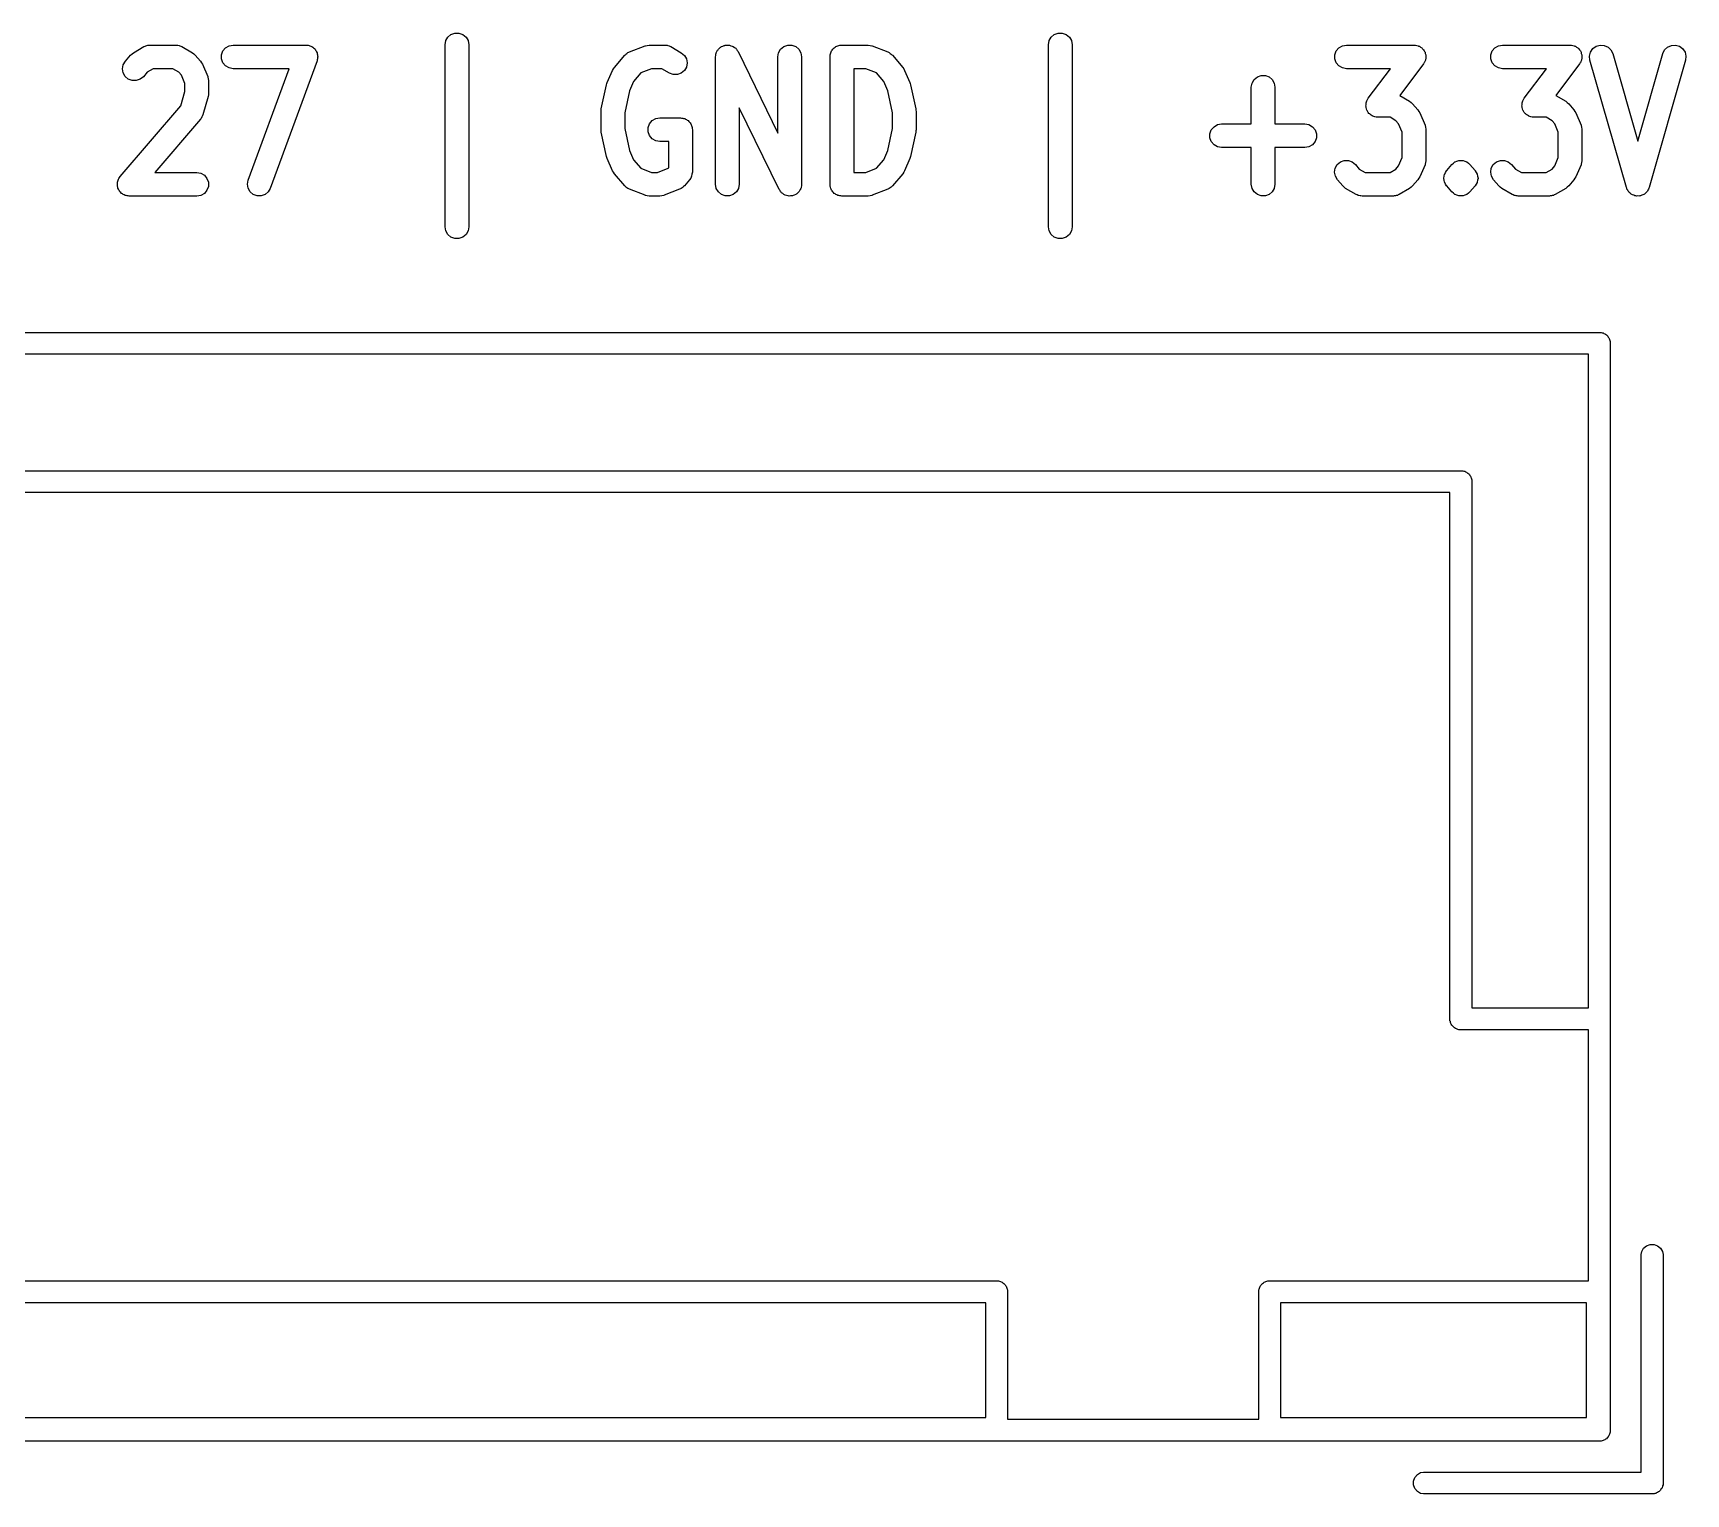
# Model space of a CAD drawing. Extents: x 100.8 to 195, y -113.5 to -35.1.
# Drawn here: x 122.46 to 131.54, y -82.61 to -74.59 of the extents above; entities that cross this region are included whole.
import ezdxf

# ---------------------------------------------------------------- set-up
doc = ezdxf.new("R2010")
doc.units = 0
doc.header["$MEASUREMENT"] = 0
doc.layers.add('BLACK', color=7, linetype='CONTINUOUS')

msp = doc.modelspace()

# ---------------------------------------------------------------- linework, layer by layer
at = {"layer": 'BLACK', "linetype": 'CONTINUOUS'}
for p, q in [((124.725, -74.6278), (124.736, -74.6082)), ((124.736, -74.6082), (124.753, -74.5937)), ((124.753, -74.5937), (124.774, -74.586)), ((124.774, -74.586), (124.797, -74.586)), ((124.797, -74.586), (124.818, -74.5937)), ((124.818, -74.5937), (124.836, -74.6082)), ((124.836, -74.6082), (124.847, -74.6278)), ((128.039, -74.6278), (128.05, -74.6082)), ((128.05, -74.6082), (128.067, -74.5937)), ((128.067, -74.5937), (128.089, -74.586)), ((128.089, -74.586), (128.111, -74.586)), ((128.111, -74.586), (128.132, -74.5937)), ((128.132, -74.5937), (128.15, -74.6082)), ((128.15, -74.6082), (128.161, -74.6278)), ((122.965, -74.741), (122.994, -74.7077)), ((122.994, -74.7077), (123.002, -74.7008)), ((123.002, -74.7008), (123.01, -74.6939)), ((123.01, -74.6939), (123.067, -74.6605)), ((123.067, -74.6605), (123.073, -74.6585)), ((123.073, -74.6585), (123.078, -74.6556)), ((123.078, -74.6556), (123.083, -74.6546)), ((123.083, -74.6546), (123.088, -74.6527)), ((123.088, -74.6527), (123.094, -74.6527)), ((123.094, -74.6527), (123.1, -74.6517)), ((123.1, -74.6517), (123.243, -74.6517)), ((123.243, -74.6517), (123.249, -74.6527)), ((123.249, -74.6527), (123.254, -74.6527)), ((123.254, -74.6527), (123.26, -74.6546)), ((123.26, -74.6546), (123.265, -74.6556)), ((123.265, -74.6556), (123.27, -74.6585)), ((123.27, -74.6585), (123.276, -74.6605)), ((123.276, -74.6605), (123.333, -74.6939)), ((123.333, -74.6939), (123.341, -74.7008)), ((123.341, -74.7008), (123.349, -74.7077)), ((123.349, -74.7077), (123.378, -74.741)), ((123.493, -74.7054), (123.501, -74.6842)), ((123.493, -74.728), (123.493, -74.7054)), ((123.501, -74.6842), (123.515, -74.6669)), ((123.515, -74.6669), (123.535, -74.6556)), ((123.535, -74.6556), (123.557, -74.6517)), ((123.557, -74.6517), (123.957, -74.6517)), ((123.957, -74.6517), (123.963, -74.6527)), ((123.963, -74.6527), (123.969, -74.6527)), ((123.969, -74.6527), (123.974, -74.6546)), ((123.974, -74.6546), (123.979, -74.6556)), ((123.979, -74.6556), (123.984, -74.6585)), ((123.984, -74.6585), (123.99, -74.6605)), ((123.99, -74.6605), (123.994, -74.6641)), ((123.994, -74.6641), (123.999, -74.6669)), ((123.999, -74.6669), (124.003, -74.6713)), ((124.003, -74.6713), (124.007, -74.675)), ((124.007, -74.675), (124.01, -74.6799)), ((124.01, -74.6799), (124.013, -74.6842)), ((124.013, -74.6842), (124.015, -74.6896)), ((124.015, -74.6896), (124.018, -74.6946)), ((124.018, -74.6946), (124.019, -74.7001)), ((124.019, -74.7001), (124.021, -74.7054)), ((124.021, -74.7054), (124.021, -74.7112)), ((124.021, -74.7112), (124.022, -74.7169)), ((124.721, -74.65), (124.725, -74.6278)), ((124.721, -75.65), (124.721, -74.65)), ((124.847, -74.6278), (124.851, -74.65)), ((124.851, -74.65), (124.851, -75.65)), ((125.651, -74.7744), (125.708, -74.7077)), ((125.708, -74.7077), (125.711, -74.7048)), ((125.711, -74.7048), (125.714, -74.7011)), ((125.714, -74.7011), (125.72, -74.6976)), ((125.72, -74.6976), (125.725, -74.6934)), ((125.725, -74.6934), (125.73, -74.6918)), ((125.73, -74.6918), (125.734, -74.6894)), ((125.734, -74.6894), (125.819, -74.6561)), ((125.819, -74.6561), (125.82, -74.6559)), ((125.82, -74.6559), (125.821, -74.6556)), ((125.821, -74.6556), (125.831, -74.6537)), ((125.831, -74.6537), (125.841, -74.6517)), ((125.841, -74.6517), (125.842, -74.6518)), ((125.842, -74.6518), (125.843, -74.6517)), ((125.843, -74.6517), (125.929, -74.6517)), ((125.929, -74.6517), (125.934, -74.6527)), ((125.934, -74.6527), (125.94, -74.6527)), ((125.94, -74.6527), (125.945, -74.6546)), ((125.945, -74.6546), (125.951, -74.6556)), ((125.951, -74.6556), (125.956, -74.6585)), ((125.956, -74.6585), (125.961, -74.6605)), ((125.961, -74.6605), (126.018, -74.6939)), ((126.018, -74.6939), (126.036, -74.7084)), ((126.036, -74.7084), (126.047, -74.728)), ((126.206, -74.7167), (126.208, -74.7089)), ((126.208, -74.701), (126.21, -74.6979)), ((126.208, -74.7089), (126.208, -74.701)), ((126.21, -74.6944), (126.214, -74.6876)), ((126.21, -74.6979), (126.21, -74.6944)), ((126.214, -74.6876), (126.217, -74.6804)), ((126.217, -74.6804), (126.22, -74.6779)), ((126.22, -74.6779), (126.222, -74.6749)), ((126.222, -74.6749), (126.228, -74.6698)), ((126.228, -74.6698), (126.233, -74.6641)), ((126.233, -74.6641), (126.236, -74.6626)), ((126.236, -74.6626), (126.239, -74.6604)), ((126.239, -74.6604), (126.246, -74.6577)), ((126.246, -74.6577), (126.253, -74.6542)), ((126.253, -74.6542), (126.257, -74.6538)), ((126.257, -74.6538), (126.26, -74.6527)), ((126.26, -74.6527), (126.268, -74.6527)), ((126.268, -74.6527), (126.276, -74.6518)), ((126.276, -74.6518), (126.279, -74.6527)), ((126.279, -74.6527), (126.283, -74.6527)), ((126.283, -74.6527), (126.29, -74.6553)), ((126.29, -74.6553), (126.298, -74.6572)), ((126.298, -74.6572), (126.301, -74.6592)), ((126.301, -74.6592), (126.304, -74.6604)), ((126.304, -74.6604), (126.31, -74.6654)), ((126.31, -74.6654), (126.317, -74.6698)), ((126.317, -74.6698), (126.319, -74.6726)), ((126.319, -74.6726), (126.321, -74.6749)), ((126.321, -74.6749), (126.325, -74.6817)), ((126.325, -74.6817), (126.33, -74.6881)), ((126.33, -74.6881), (126.549, -75.1362)), ((126.549, -74.7167), (126.553, -74.6944)), ((126.553, -74.6944), (126.564, -74.6749)), ((126.564, -74.6749), (126.582, -74.6604)), ((126.582, -74.6604), (126.603, -74.6527)), ((126.603, -74.6527), (126.626, -74.6527)), ((126.626, -74.6527), (126.647, -74.6604)), ((126.647, -74.6604), (126.664, -74.6749)), ((126.664, -74.6749), (126.675, -74.6944)), ((126.675, -74.6944), (126.679, -74.7167)), ((126.835, -74.7167), (126.836, -74.7111)), ((126.836, -74.7054), (126.838, -74.7)), ((126.836, -74.7111), (126.836, -74.7054)), ((126.838, -74.7), (126.839, -74.6944)), ((126.839, -74.6944), (126.842, -74.6895)), ((126.842, -74.6895), (126.844, -74.6842)), ((126.844, -74.6842), (126.847, -74.6798)), ((126.847, -74.6798), (126.85, -74.6749)), ((126.85, -74.6749), (126.855, -74.6712)), ((126.855, -74.6712), (126.858, -74.6669)), ((126.858, -74.6669), (126.863, -74.664)), ((126.863, -74.664), (126.867, -74.6604)), ((126.867, -74.6604), (126.873, -74.6584)), ((126.873, -74.6584), (126.878, -74.6556)), ((126.878, -74.6556), (126.883, -74.6546)), ((126.883, -74.6546), (126.889, -74.6527)), ((126.889, -74.6527), (126.894, -74.6527)), ((126.894, -74.6527), (126.9, -74.6517)), ((126.9, -74.6517), (127.043, -74.6517)), ((127.043, -74.6517), (127.044, -74.6518)), ((127.044, -74.6518), (127.044, -74.6517)), ((127.044, -74.6517), (127.055, -74.6537)), ((127.055, -74.6537), (127.065, -74.6556)), ((127.065, -74.6556), (127.066, -74.6559)), ((127.066, -74.6559), (127.066, -74.6561)), ((127.066, -74.6561), (127.152, -74.6894)), ((127.152, -74.6894), (127.156, -74.6918)), ((127.156, -74.6918), (127.16, -74.6934)), ((127.16, -74.6934), (127.166, -74.6976)), ((127.166, -74.6976), (127.171, -74.7011)), ((127.171, -74.7011), (127.174, -74.7048)), ((127.174, -74.7048), (127.178, -74.7077)), ((127.178, -74.7077), (127.235, -74.7744)), ((128.035, -74.65), (128.039, -74.6278)), ((128.035, -75.65), (128.035, -74.65)), ((128.161, -74.6278), (128.165, -74.65)), ((128.165, -74.65), (128.165, -75.65)), ((129.607, -74.7054), (129.615, -74.6842)), ((129.607, -74.728), (129.607, -74.7054)), ((129.615, -74.6842), (129.63, -74.6669)), ((129.63, -74.6669), (129.649, -74.6556)), ((129.649, -74.6556), (129.671, -74.6517)), ((129.671, -74.6517), (130.043, -74.6517)), ((130.043, -74.6517), (130.047, -74.6523)), ((130.047, -74.6523), (130.051, -74.6521)), ((130.051, -74.6521), (130.058, -74.6543)), ((130.058, -74.6543), (130.065, -74.6556)), ((130.065, -74.6556), (130.068, -74.6575)), ((130.068, -74.6575), (130.072, -74.6587)), ((130.072, -74.6587), (130.078, -74.6632)), ((130.078, -74.6632), (130.085, -74.6669)), ((130.085, -74.6669), (130.087, -74.6699)), ((130.087, -74.6699), (130.09, -74.6722)), ((130.09, -74.6722), (130.094, -74.6785)), ((130.094, -74.6785), (130.099, -74.6842)), ((130.099, -74.6842), (130.1, -74.6878)), ((130.1, -74.6878), (130.103, -74.6911)), ((130.103, -74.6911), (130.104, -74.6984)), ((130.104, -74.6984), (130.107, -74.7054)), ((130.107, -74.7054), (130.107, -74.7093)), ((130.107, -74.7093), (130.108, -74.7131)), ((130.465, -74.7054), (130.472, -74.6842)), ((130.465, -74.728), (130.465, -74.7054)), ((130.472, -74.6842), (130.487, -74.6669)), ((130.487, -74.6669), (130.506, -74.6556)), ((130.506, -74.6556), (130.529, -74.6517)), ((130.529, -74.6517), (130.9, -74.6517)), ((130.9, -74.6517), (130.904, -74.6523)), ((130.904, -74.6523), (130.908, -74.6521)), ((130.908, -74.6521), (130.915, -74.6543)), ((130.915, -74.6543), (130.922, -74.6556)), ((130.922, -74.6556), (130.926, -74.6575)), ((130.926, -74.6575), (130.929, -74.6587)), ((130.929, -74.6587), (130.935, -74.6632)), ((130.935, -74.6632), (130.942, -74.6669)), ((130.942, -74.6669), (130.944, -74.6699)), ((130.944, -74.6699), (130.947, -74.6722)), ((130.947, -74.6722), (130.952, -74.6785)), ((130.952, -74.6785), (130.956, -74.6842)), ((130.956, -74.6842), (130.958, -74.6878)), ((130.958, -74.6878), (130.96, -74.6911)), ((130.96, -74.6911), (130.961, -74.6984)), ((130.961, -74.6984), (130.964, -74.7054)), ((130.964, -74.7054), (130.964, -74.7093)), ((130.964, -74.7093), (130.965, -74.7131)), ((131.007, -74.7121), (131.012, -74.6902)), ((131.012, -74.6902), (131.025, -74.6715)), ((131.025, -74.6715), (131.043, -74.6582)), ((131.043, -74.6582), (131.065, -74.652)), ((131.065, -74.652), (131.087, -74.6536)), ((131.087, -74.6536), (131.108, -74.6628)), ((131.108, -74.6628), (131.124, -74.6785)), ((131.124, -74.6785), (131.134, -74.6988)), ((131.134, -74.6988), (131.271, -75.1801)), ((131.271, -75.1801), (131.409, -74.6988)), ((131.409, -74.6988), (131.419, -74.6785)), ((131.419, -74.6785), (131.435, -74.6628)), ((131.435, -74.6628), (131.456, -74.6536)), ((131.456, -74.6536), (131.478, -74.652)), ((131.478, -74.652), (131.5, -74.6582)), ((131.5, -74.6582), (131.518, -74.6715)), ((131.518, -74.6715), (131.531, -74.6902)), ((131.531, -74.6902), (131.536, -74.7121)), ((122.949, -74.7826), (122.953, -74.7605)), ((122.953, -74.8049), (122.949, -74.7826)), ((122.953, -74.7605), (122.965, -74.741)), ((123.085, -74.8006), (123.064, -74.8256)), ((123.118, -74.7817), (123.085, -74.8006)), ((123.225, -74.7817), (123.118, -74.7817)), ((123.258, -74.8006), (123.225, -74.7817)), ((123.273, -74.8181), (123.258, -74.8006)), ((123.378, -74.741), (123.383, -74.7495)), ((123.383, -74.7495), (123.388, -74.7577)), ((123.388, -74.7577), (123.417, -74.8244)), ((123.501, -74.7492), (123.493, -74.728)), ((123.515, -74.7665), (123.501, -74.7492)), ((123.535, -74.7777), (123.515, -74.7665)), ((123.557, -74.7817), (123.535, -74.7777)), ((123.864, -74.7817), (123.557, -74.7817)), ((123.639, -75.3943), (123.864, -74.7817)), ((124.018, -74.7391), (123.761, -75.4391)), ((124.019, -74.7334), (124.018, -74.7391)), ((124.021, -74.728), (124.019, -74.7334)), ((124.022, -74.7169), (124.021, -74.7224)), ((124.021, -74.7224), (124.021, -74.728)), ((125.612, -74.8577), (125.64, -74.7911)), ((125.64, -74.7911), (125.646, -74.7828)), ((125.646, -74.7828), (125.651, -74.7744)), ((125.855, -74.7817), (125.796, -74.8047)), ((125.911, -74.7817), (125.855, -74.7817)), ((125.953, -74.8061), (125.911, -74.7817)), ((126.035, -74.792), (126.018, -74.8064)), ((126.047, -74.7725), (126.035, -74.792)), ((126.047, -74.728), (126.051, -74.7503)), ((126.051, -74.7503), (126.047, -74.7725)), ((126.206, -75.4167), (126.206, -74.7167)), ((126.549, -75.1362), (126.549, -74.7167)), ((126.679, -74.7167), (126.679, -75.4167)), ((126.835, -75.4167), (126.835, -74.7167)), ((126.965, -74.7817), (126.965, -75.3517)), ((127.031, -74.7817), (126.965, -74.7817)), ((127.09, -74.8047), (127.031, -74.7817)), ((127.235, -74.7744), (127.24, -74.7828)), ((127.24, -74.7828), (127.245, -74.7911)), ((127.245, -74.7911), (127.274, -74.8577)), ((129.615, -74.7492), (129.607, -74.728)), ((129.63, -74.7665), (129.615, -74.7492)), ((129.649, -74.7777), (129.63, -74.7665)), ((129.671, -74.7817), (129.649, -74.7777)), ((129.913, -74.7817), (129.671, -74.7817)), ((129.791, -74.9443), (129.913, -74.7817)), ((130.095, -74.7557), (129.965, -74.9292)), ((130.097, -74.7522), (130.095, -74.7557)), ((130.099, -74.7492), (130.097, -74.7522)), ((130.102, -74.7422), (130.099, -74.7492)), ((130.105, -74.7355), (130.102, -74.7422)), ((130.106, -74.7316), (130.105, -74.7355)), ((130.107, -74.728), (130.106, -74.7316)), ((130.108, -74.7131), (130.107, -74.7205)), ((130.107, -74.7205), (130.107, -74.728)), ((130.472, -74.7492), (130.465, -74.728)), ((130.487, -74.7665), (130.472, -74.7492)), ((130.506, -74.7777), (130.487, -74.7665)), ((130.529, -74.7817), (130.506, -74.7777)), ((130.77, -74.7817), (130.529, -74.7817)), ((130.648, -74.9443), (130.77, -74.7817)), ((130.952, -74.7557), (130.822, -74.9292)), ((130.954, -74.7522), (130.952, -74.7557)), ((130.956, -74.7492), (130.954, -74.7522)), ((130.959, -74.7422), (130.956, -74.7492)), ((130.962, -74.7355), (130.959, -74.7422)), ((130.963, -74.7316), (130.962, -74.7355)), ((130.964, -74.728), (130.963, -74.7316)), ((130.965, -74.7131), (130.964, -74.7205)), ((130.964, -74.7205), (130.964, -74.728)), ((131.009, -74.7345), (131.007, -74.7121)), ((131.209, -75.4345), (131.009, -74.7345)), ((131.534, -74.7345), (131.334, -75.4345)), ((131.536, -74.7121), (131.534, -74.7345)), ((122.964, -74.8246), (122.953, -74.8049)), ((122.981, -74.8393), (122.964, -74.8246)), ((123.002, -74.8472), (122.981, -74.8393)), ((123.025, -74.8475), (123.002, -74.8472)), ((123.046, -74.84), (123.025, -74.8475)), ((123.064, -74.8256), (123.046, -74.84)), ((123.292, -74.8633), (123.273, -74.8181)), ((123.292, -74.9076), (123.292, -74.8633)), ((123.417, -74.8244), (123.417, -74.8262)), ((123.417, -74.8262), (123.418, -74.8278)), ((123.418, -74.8278), (123.42, -74.8371)), ((123.42, -74.8371), (123.422, -74.8464)), ((123.422, -74.8464), (123.422, -74.8482)), ((123.422, -74.8482), (123.422, -74.85)), ((123.422, -74.85), (123.422, -74.9167)), ((125.579, -75.003), (125.608, -74.8697)), ((125.608, -74.8697), (125.61, -74.8639)), ((125.61, -74.8639), (125.612, -74.8577)), ((125.756, -74.8514), (125.734, -74.9031)), ((125.796, -74.8047), (125.756, -74.8514)), ((125.974, -74.814), (125.953, -74.8061)), ((125.997, -74.8141), (125.974, -74.814)), ((126.018, -74.8064), (125.997, -74.8141)), ((127.13, -74.8514), (127.09, -74.8047)), ((127.152, -74.9031), (127.13, -74.8514)), ((127.274, -74.8577), (127.275, -74.8639)), ((127.275, -74.8639), (127.278, -74.8697)), ((127.278, -74.8697), (127.306, -75.003)), ((129.149, -74.8833), (129.153, -74.8611)), ((129.149, -75.085), (129.149, -74.8833)), ((129.153, -74.8611), (129.164, -74.8416)), ((129.164, -74.8416), (129.182, -74.827)), ((129.182, -74.827), (129.203, -74.8193)), ((129.203, -74.8193), (129.226, -74.8193)), ((129.226, -74.8193), (129.247, -74.827)), ((129.247, -74.827), (129.264, -74.8416)), ((129.264, -74.8416), (129.275, -74.8611)), ((129.275, -74.8611), (129.279, -74.8833)), ((129.279, -74.8833), (129.279, -75.085)), ((123.27, -74.9851), (123.292, -74.9076)), ((123.42, -74.9345), (123.391, -75.0345)), ((123.421, -74.9256), (123.42, -74.9345)), ((123.422, -74.9167), (123.421, -74.9256)), ((125.734, -74.9031), (125.708, -75.0236)), ((127.178, -75.0236), (127.152, -74.9031)), ((129.778, -74.9869), (129.779, -74.9795)), ((129.779, -74.972), (129.78, -74.9684)), ((129.779, -74.9795), (129.779, -74.972)), ((129.78, -74.9684), (129.781, -74.9645)), ((129.781, -74.9645), (129.784, -74.9578)), ((129.784, -74.9578), (129.787, -74.9508)), ((129.787, -74.9508), (129.789, -74.9478)), ((129.789, -74.9478), (129.791, -74.9443)), ((129.965, -74.9292), (130.018, -74.9605)), ((130.018, -74.9605), (130.027, -74.9675)), ((130.027, -74.9675), (130.035, -74.9744)), ((130.035, -74.9744), (130.064, -75.0077)), ((130.635, -74.9869), (130.636, -74.9795)), ((130.636, -74.972), (130.637, -74.9684)), ((130.636, -74.9795), (130.636, -74.972)), ((130.637, -74.9684), (130.638, -74.9645)), ((130.638, -74.9645), (130.641, -74.9578)), ((130.641, -74.9578), (130.644, -74.9508)), ((130.644, -74.9508), (130.646, -74.9478)), ((130.646, -74.9478), (130.648, -74.9443)), ((130.822, -74.9292), (130.876, -74.9605)), ((130.876, -74.9605), (130.884, -74.9675)), ((130.884, -74.9675), (130.892, -74.9744)), ((130.892, -74.9744), (130.921, -75.0077)), ((122.936, -75.3744), (123.27, -74.9851)), ((123.378, -75.059), (123.127, -75.3517)), ((123.379, -75.0567), (123.378, -75.059)), ((123.381, -75.0548), (123.379, -75.0567)), ((123.385, -75.047), (123.381, -75.0548)), ((123.389, -75.0395), (123.385, -75.047)), ((123.39, -75.0369), (123.389, -75.0395)), ((123.391, -75.0345), (123.39, -75.0369)), ((125.578, -75.0167), (125.579, -75.0099)), ((125.578, -75.1167), (125.578, -75.0167)), ((125.579, -75.0099), (125.579, -75.003)), ((125.708, -75.0236), (125.708, -75.1098)), ((125.844, -75.0842), (125.858, -75.0669)), ((125.858, -75.0669), (125.878, -75.0556)), ((125.878, -75.0556), (125.9, -75.0517)), ((125.9, -75.0517), (126.014, -75.0517)), ((126.014, -75.0517), (126.02, -75.0527)), ((126.02, -75.0527), (126.026, -75.0527)), ((126.026, -75.0527), (126.031, -75.0546)), ((126.031, -75.0546), (126.037, -75.0556)), ((126.037, -75.0556), (126.041, -75.0584)), ((126.041, -75.0584), (126.047, -75.0604)), ((126.047, -75.0604), (126.051, -75.064)), ((126.051, -75.064), (126.056, -75.0669)), ((126.056, -75.0669), (126.06, -75.0712)), ((126.06, -75.0712), (126.064, -75.0749)), ((126.064, -75.0749), (126.067, -75.0798)), ((126.556, -75.4453), (126.336, -74.9971)), ((126.336, -74.9971), (126.336, -75.4167)), ((127.178, -75.1098), (127.178, -75.0236)), ((127.306, -75.003), (127.307, -75.0099)), ((127.307, -75.0099), (127.308, -75.0167)), ((127.308, -75.0167), (127.308, -75.1167)), ((129.779, -74.9907), (129.778, -74.9869)), ((129.779, -74.9946), (129.779, -74.9907)), ((129.781, -75.0016), (129.779, -74.9946)), ((129.783, -75.0089), (129.781, -75.0016)), ((129.785, -75.0121), (129.783, -75.0089)), ((129.787, -75.0158), (129.785, -75.0121)), ((129.791, -75.0215), (129.787, -75.0158)), ((129.795, -75.0278), (129.791, -75.0215)), ((129.799, -75.0301), (129.795, -75.0278)), ((129.801, -75.0331), (129.799, -75.0301)), ((129.808, -75.0368), (129.801, -75.0331)), ((129.813, -75.0413), (129.808, -75.0368)), ((129.817, -75.0425), (129.813, -75.0413)), ((129.821, -75.0444), (129.817, -75.0425)), ((129.828, -75.0457), (129.821, -75.0444)), ((129.835, -75.0479), (129.828, -75.0457)), ((129.839, -75.0477), (129.835, -75.0479)), ((129.843, -75.0483), (129.839, -75.0477)), ((129.911, -75.0483), (129.843, -75.0483)), ((129.943, -75.0673), (129.911, -75.0483)), ((129.958, -75.0847), (129.943, -75.0673)), ((130.064, -75.0077), (130.069, -75.0162)), ((130.069, -75.0162), (130.074, -75.0244)), ((130.074, -75.0244), (130.103, -75.0911)), ((130.636, -74.9907), (130.635, -74.9869)), ((130.636, -74.9946), (130.636, -74.9907)), ((130.639, -75.0016), (130.636, -74.9946)), ((130.64, -75.0089), (130.639, -75.0016)), ((130.642, -75.0121), (130.64, -75.0089)), ((130.644, -75.0158), (130.642, -75.0121)), ((130.648, -75.0215), (130.644, -75.0158)), ((130.653, -75.0278), (130.648, -75.0215)), ((130.656, -75.0301), (130.653, -75.0278)), ((130.658, -75.0331), (130.656, -75.0301)), ((130.665, -75.0368), (130.658, -75.0331)), ((130.671, -75.0413), (130.665, -75.0368)), ((130.674, -75.0425), (130.671, -75.0413)), ((130.678, -75.0444), (130.674, -75.0425)), ((130.685, -75.0457), (130.678, -75.0444)), ((130.692, -75.0479), (130.685, -75.0457)), ((130.696, -75.0477), (130.692, -75.0479)), ((130.7, -75.0483), (130.696, -75.0477)), ((130.768, -75.0483), (130.7, -75.0483)), ((130.801, -75.0673), (130.768, -75.0483)), ((130.816, -75.0847), (130.801, -75.0673)), ((130.921, -75.0077), (130.926, -75.0162)), ((130.926, -75.0162), (130.931, -75.0244)), ((130.931, -75.0244), (130.96, -75.0911)), ((125.579, -75.1234), (125.578, -75.1167)), ((125.579, -75.1303), (125.579, -75.1234)), ((125.608, -75.2636), (125.579, -75.1303)), ((125.708, -75.1098), (125.734, -75.2302)), ((125.836, -75.1054), (125.844, -75.0842)), ((125.836, -75.128), (125.836, -75.1054)), ((125.844, -75.1492), (125.836, -75.128)), ((125.858, -75.1665), (125.844, -75.1492)), ((126.067, -75.0798), (126.071, -75.0842)), ((126.071, -75.0842), (126.073, -75.0895)), ((126.073, -75.0895), (126.075, -75.0944)), ((126.075, -75.0944), (126.076, -75.1)), ((126.076, -75.1), (126.078, -75.1054)), ((126.078, -75.1054), (126.078, -75.1111)), ((126.078, -75.1111), (126.079, -75.1167)), ((126.079, -75.1167), (126.079, -75.35)), ((127.152, -75.2302), (127.178, -75.1098)), ((127.306, -75.1303), (127.278, -75.2636)), ((127.307, -75.1234), (127.306, -75.1303)), ((127.308, -75.1167), (127.307, -75.1234)), ((128.922, -75.1387), (128.929, -75.1175)), ((128.922, -75.1613), (128.922, -75.1387)), ((128.929, -75.1825), (128.922, -75.1613)), ((128.929, -75.1175), (128.944, -75.1002)), ((128.944, -75.1002), (128.963, -75.0889)), ((128.963, -75.0889), (128.986, -75.085)), ((128.986, -75.085), (129.149, -75.085)), ((129.279, -75.085), (129.443, -75.085)), ((129.443, -75.085), (129.465, -75.0889)), ((129.465, -75.0889), (129.485, -75.1002)), ((129.485, -75.1002), (129.499, -75.1175)), ((129.499, -75.1175), (129.507, -75.1387)), ((129.507, -75.1613), (129.499, -75.1825)), ((129.507, -75.1387), (129.507, -75.1613)), ((129.978, -75.13), (129.958, -75.0847)), ((129.978, -75.27), (129.978, -75.13)), ((130.103, -75.0911), (130.103, -75.0928)), ((130.103, -75.0928), (130.104, -75.0944)), ((130.104, -75.0944), (130.106, -75.1038)), ((130.106, -75.1038), (130.108, -75.113)), ((130.108, -75.113), (130.108, -75.1149)), ((130.108, -75.1149), (130.108, -75.1167)), ((130.108, -75.1167), (130.108, -75.2833)), ((130.835, -75.13), (130.816, -75.0847)), ((130.835, -75.27), (130.835, -75.13)), ((130.96, -75.0911), (130.96, -75.0928)), ((130.96, -75.0928), (130.961, -75.0944)), ((130.961, -75.0944), (130.963, -75.1038)), ((130.963, -75.1038), (130.965, -75.113)), ((130.965, -75.113), (130.965, -75.1149)), ((130.965, -75.1149), (130.965, -75.1167)), ((130.965, -75.1167), (130.965, -75.2833)), ((125.734, -75.2302), (125.756, -75.2819)), ((125.878, -75.1777), (125.858, -75.1665)), ((125.9, -75.1817), (125.878, -75.1777)), ((125.949, -75.1817), (125.9, -75.1817)), ((125.949, -75.326), (125.949, -75.1817)), ((127.13, -75.2819), (127.152, -75.2302)), ((128.944, -75.1998), (128.929, -75.1825)), ((128.963, -75.2111), (128.944, -75.1998)), ((128.986, -75.215), (128.963, -75.2111)), ((129.149, -75.215), (128.986, -75.215)), ((129.149, -75.4167), (129.149, -75.215)), ((129.443, -75.215), (129.279, -75.215)), ((129.279, -75.215), (129.279, -75.4167)), ((129.465, -75.2111), (129.443, -75.215)), ((129.485, -75.1998), (129.465, -75.2111)), ((129.499, -75.1825), (129.485, -75.1998)), ((125.61, -75.2695), (125.608, -75.2636)), ((125.612, -75.2756), (125.61, -75.2695)), ((125.64, -75.3423), (125.612, -75.2756)), ((125.646, -75.3505), (125.64, -75.3423)), ((125.756, -75.2819), (125.796, -75.3287)), ((125.796, -75.3287), (125.855, -75.3517)), ((125.888, -75.3517), (125.947, -75.3287)), ((125.947, -75.3287), (125.949, -75.326)), ((127.031, -75.3517), (127.09, -75.3287)), ((127.09, -75.3287), (127.13, -75.2819)), ((127.245, -75.3423), (127.24, -75.3505)), ((127.274, -75.2756), (127.245, -75.3423)), ((127.275, -75.2695), (127.274, -75.2756)), ((127.278, -75.2636), (127.275, -75.2695)), ((129.606, -75.3507), (129.61, -75.3284)), ((129.61, -75.3284), (129.621, -75.3087)), ((129.621, -75.3087), (129.638, -75.2941)), ((129.638, -75.2941), (129.659, -75.2861)), ((129.659, -75.2861), (129.682, -75.2859)), ((129.682, -75.2859), (129.703, -75.2934)), ((129.703, -75.2934), (129.721, -75.3077)), ((129.721, -75.3077), (129.742, -75.3327)), ((129.742, -75.3327), (129.775, -75.3517)), ((129.911, -75.3517), (129.943, -75.3327)), ((129.943, -75.3327), (129.958, -75.3153)), ((129.958, -75.3153), (129.978, -75.27)), ((130.103, -75.3089), (130.074, -75.3756)), ((130.104, -75.3056), (130.103, -75.3072)), ((130.103, -75.3072), (130.103, -75.3089)), ((130.106, -75.2962), (130.104, -75.3056)), ((130.108, -75.287), (130.106, -75.2962)), ((130.108, -75.2833), (130.108, -75.2851)), ((130.108, -75.2851), (130.108, -75.287)), ((130.216, -75.3513), (130.221, -75.3421)), ((130.221, -75.3421), (130.222, -75.3416)), ((130.222, -75.341), (130.251, -75.3077)), ((130.222, -75.3416), (130.222, -75.341)), ((130.251, -75.3077), (130.259, -75.301)), ((130.259, -75.301), (130.267, -75.2941)), ((130.267, -75.2937), (130.268, -75.2936)), ((130.267, -75.2939), (130.267, -75.2937)), ((130.267, -75.2941), (130.267, -75.2939)), ((130.268, -75.2934), (130.278, -75.2898)), ((130.268, -75.2936), (130.268, -75.2934)), ((130.278, -75.2898), (130.288, -75.2861)), ((130.288, -75.2861), (130.289, -75.286)), ((130.288, -75.2861), (130.288, -75.2861)), ((130.289, -75.286), (130.289, -75.2859)), ((130.289, -75.2859), (130.3, -75.286)), ((130.289, -75.286), (130.289, -75.286)), ((130.3, -75.286), (130.311, -75.2859)), ((130.311, -75.2859), (130.311, -75.286)), ((130.311, -75.286), (130.311, -75.286)), ((130.311, -75.286), (130.312, -75.2861)), ((130.312, -75.2861), (130.312, -75.2861)), ((130.312, -75.2861), (130.322, -75.2899)), ((130.322, -75.2899), (130.332, -75.2934)), ((130.332, -75.2934), (130.332, -75.2936)), ((130.332, -75.2936), (130.332, -75.2937)), ((130.332, -75.2937), (130.333, -75.2939)), ((130.333, -75.2939), (130.333, -75.2941)), ((130.333, -75.2941), (130.341, -75.301)), ((130.341, -75.301), (130.349, -75.3077)), ((130.349, -75.3077), (130.378, -75.341)), ((130.378, -75.341), (130.378, -75.3416)), ((130.378, -75.3416), (130.379, -75.3421)), ((130.379, -75.3421), (130.384, -75.3513)), ((130.464, -75.3507), (130.467, -75.3284)), ((130.467, -75.3284), (130.478, -75.3087)), ((130.478, -75.3087), (130.495, -75.2941)), ((130.495, -75.2941), (130.517, -75.2861)), ((130.517, -75.2861), (130.539, -75.2859)), ((130.539, -75.2859), (130.56, -75.2934)), ((130.56, -75.2934), (130.578, -75.3077)), ((130.578, -75.3077), (130.599, -75.3327)), ((130.599, -75.3327), (130.632, -75.3517)), ((130.768, -75.3517), (130.801, -75.3327)), ((130.801, -75.3327), (130.816, -75.3153)), ((130.816, -75.3153), (130.835, -75.27)), ((130.96, -75.3089), (130.931, -75.3756)), ((130.961, -75.3056), (130.96, -75.3072)), ((130.96, -75.3072), (130.96, -75.3089)), ((130.963, -75.2962), (130.961, -75.3056)), ((130.965, -75.287), (130.963, -75.2962)), ((130.965, -75.2833), (130.965, -75.2851)), ((130.965, -75.2851), (130.965, -75.287)), ((122.921, -75.416), (122.922, -75.4107)), ((122.922, -75.4219), (122.921, -75.416)), ((122.922, -75.4054), (122.924, -75.3997)), ((122.922, -75.4107), (122.922, -75.4054)), ((122.922, -75.428), (122.922, -75.4219)), ((122.924, -75.433), (122.922, -75.428)), ((122.924, -75.3997), (122.925, -75.3938)), ((122.924, -75.4383), (122.924, -75.433)), ((122.925, -75.3938), (122.928, -75.3892)), ((122.928, -75.3892), (122.929, -75.3842)), ((122.929, -75.3842), (122.933, -75.3795)), ((122.933, -75.3795), (122.936, -75.3744)), ((123.127, -75.3517), (123.357, -75.3517)), ((123.357, -75.3517), (123.379, -75.3556)), ((123.379, -75.3556), (123.399, -75.3669)), ((123.399, -75.3669), (123.413, -75.3842)), ((123.413, -75.3842), (123.421, -75.4054)), ((123.421, -75.428), (123.413, -75.4492)), ((123.421, -75.4054), (123.421, -75.428)), ((123.635, -75.4165), (123.639, -75.3943)), ((123.639, -75.4387), (123.635, -75.4165)), ((125.651, -75.359), (125.646, -75.3505)), ((125.708, -75.4256), (125.651, -75.359)), ((125.711, -75.4286), (125.708, -75.4256)), ((125.714, -75.4322), (125.711, -75.4286)), ((125.72, -75.4357), (125.714, -75.4322)), ((125.725, -75.44), (125.72, -75.4357)), ((125.855, -75.3517), (125.888, -75.3517)), ((126.023, -75.4357), (126.018, -75.44)), ((126.029, -75.4322), (126.023, -75.4357)), ((126.031, -75.4286), (126.029, -75.4322)), ((126.035, -75.4256), (126.031, -75.4286)), ((126.064, -75.3923), (126.035, -75.4256)), ((126.07, -75.3823), (126.064, -75.3918)), ((126.064, -75.3918), (126.064, -75.392)), ((126.064, -75.392), (126.064, -75.3923)), ((126.075, -75.3729), (126.07, -75.3823)), ((126.077, -75.3614), (126.075, -75.3722)), ((126.075, -75.3722), (126.075, -75.3725)), ((126.075, -75.3725), (126.075, -75.3729)), ((126.079, -75.3507), (126.077, -75.3614)), ((126.079, -75.35), (126.079, -75.3503)), ((126.079, -75.3503), (126.079, -75.3507)), ((126.21, -75.4389), (126.206, -75.4167)), ((126.336, -75.4167), (126.333, -75.4389)), ((126.676, -75.4355), (126.675, -75.4389)), ((126.677, -75.4323), (126.676, -75.4355)), ((126.678, -75.4244), (126.677, -75.4323)), ((126.679, -75.4167), (126.678, -75.4244)), ((126.836, -75.4223), (126.835, -75.4167)), ((126.836, -75.428), (126.836, -75.4223)), ((126.838, -75.4333), (126.836, -75.428)), ((126.839, -75.4389), (126.838, -75.4333)), ((126.965, -75.3517), (127.031, -75.3517)), ((127.166, -75.4357), (127.16, -75.44)), ((127.171, -75.4322), (127.166, -75.4357)), ((127.174, -75.4286), (127.171, -75.4322)), ((127.178, -75.4256), (127.174, -75.4286)), ((127.235, -75.359), (127.178, -75.4256)), ((127.24, -75.3505), (127.235, -75.359)), ((129.153, -75.4389), (129.149, -75.4167)), ((129.279, -75.4167), (129.275, -75.4389)), ((129.611, -75.3729), (129.606, -75.3507)), ((129.622, -75.3923), (129.611, -75.3729)), ((129.651, -75.4256), (129.622, -75.3923)), ((129.659, -75.4325), (129.651, -75.4256)), ((129.667, -75.4395), (129.659, -75.4325)), ((129.775, -75.3517), (129.911, -75.3517)), ((130.027, -75.4325), (130.018, -75.4395)), ((130.035, -75.4256), (130.027, -75.4325)), ((130.064, -75.3923), (130.035, -75.4256)), ((130.069, -75.3838), (130.064, -75.3923)), ((130.074, -75.3756), (130.069, -75.3838)), ((130.206, -75.3826), (130.208, -75.3722)), ((130.207, -75.3833), (130.206, -75.3826)), ((130.206, -75.384), (130.207, -75.3833)), ((130.208, -75.3944), (130.206, -75.384)), ((130.208, -75.3722), (130.21, -75.3617)), ((130.21, -75.4049), (130.208, -75.3944)), ((130.21, -75.3611), (130.211, -75.3605)), ((130.21, -75.3617), (130.21, -75.3611)), ((130.21, -75.4055), (130.21, -75.4049)), ((130.211, -75.4062), (130.21, -75.4055)), ((130.211, -75.3605), (130.216, -75.3513)), ((130.216, -75.4153), (130.211, -75.4062)), ((130.221, -75.4246), (130.216, -75.4153)), ((130.222, -75.425), (130.221, -75.4246)), ((130.222, -75.4256), (130.222, -75.425)), ((130.251, -75.459), (130.222, -75.4256)), ((130.378, -75.4256), (130.349, -75.459)), ((130.379, -75.4246), (130.378, -75.425)), ((130.378, -75.425), (130.378, -75.4256)), ((130.384, -75.4153), (130.379, -75.4246)), ((130.384, -75.3513), (130.389, -75.3605)), ((130.389, -75.4062), (130.384, -75.4153)), ((130.389, -75.3605), (130.39, -75.3611)), ((130.39, -75.4055), (130.389, -75.4062)), ((130.39, -75.3611), (130.39, -75.3617)), ((130.39, -75.3617), (130.392, -75.3722)), ((130.392, -75.3944), (130.39, -75.4049)), ((130.39, -75.4049), (130.39, -75.4055)), ((130.392, -75.3722), (130.394, -75.3827)), ((130.394, -75.384), (130.392, -75.3944)), ((130.394, -75.3827), (130.393, -75.3833)), ((130.393, -75.3833), (130.394, -75.384)), ((130.468, -75.3729), (130.464, -75.3507)), ((130.479, -75.3923), (130.468, -75.3729)), ((130.508, -75.4256), (130.479, -75.3923)), ((130.516, -75.4325), (130.508, -75.4256)), ((130.524, -75.4395), (130.516, -75.4325)), ((130.632, -75.3517), (130.768, -75.3517)), ((130.884, -75.4325), (130.876, -75.4395)), ((130.892, -75.4256), (130.884, -75.4325)), ((130.921, -75.3923), (130.892, -75.4256)), ((130.926, -75.3838), (130.921, -75.3923)), ((130.931, -75.3756), (130.926, -75.3838)), ((131.211, -75.4387), (131.209, -75.4345)), ((131.334, -75.4345), (131.332, -75.4387)), ((122.927, -75.4435), (122.924, -75.4383)), ((122.929, -75.4492), (122.927, -75.4435)), ((122.933, -75.4533), (122.929, -75.4492)), ((122.935, -75.4579), (122.933, -75.4533)), ((122.94, -75.4618), (122.935, -75.4579)), ((122.944, -75.4665), (122.94, -75.4618)), ((122.949, -75.4691), (122.944, -75.4665)), ((122.953, -75.4726), (122.949, -75.4691)), ((122.958, -75.4747), (122.953, -75.4726)), ((122.963, -75.4777), (122.958, -75.4747)), ((122.969, -75.4787), (122.963, -75.4777)), ((122.974, -75.4806), (122.969, -75.4787)), ((122.98, -75.4806), (122.974, -75.4806)), ((122.986, -75.4817), (122.98, -75.4806)), ((123.357, -75.4817), (122.986, -75.4817)), ((123.379, -75.4777), (123.357, -75.4817)), ((123.399, -75.4665), (123.379, -75.4777)), ((123.413, -75.4492), (123.399, -75.4665)), ((123.65, -75.4583), (123.639, -75.4387)), ((123.667, -75.4729), (123.65, -75.4583)), ((123.689, -75.4806), (123.667, -75.4729)), ((123.711, -75.4807), (123.689, -75.4806)), ((123.732, -75.4731), (123.711, -75.4807)), ((123.75, -75.4586), (123.732, -75.4731)), ((123.761, -75.4391), (123.75, -75.4586)), ((125.73, -75.4415), (125.725, -75.44)), ((125.734, -75.4439), (125.73, -75.4415)), ((125.819, -75.4772), (125.734, -75.4439)), ((125.82, -75.4774), (125.819, -75.4772)), ((125.821, -75.4777), (125.82, -75.4774)), ((125.831, -75.4796), (125.821, -75.4777)), ((125.841, -75.4817), (125.831, -75.4796)), ((125.842, -75.4815), (125.841, -75.4817)), ((125.843, -75.4817), (125.842, -75.4815)), ((125.9, -75.4817), (125.843, -75.4817)), ((125.901, -75.4815), (125.9, -75.4817)), ((125.912, -75.4796), (125.901, -75.4817)), ((125.901, -75.4817), (125.901, -75.4815)), ((125.922, -75.4777), (125.912, -75.4796)), ((125.923, -75.4774), (125.922, -75.4777)), ((125.924, -75.4772), (125.923, -75.4774)), ((126.009, -75.4439), (125.924, -75.4772)), ((126.013, -75.4415), (126.009, -75.4439)), ((126.018, -75.44), (126.013, -75.4415)), ((126.222, -75.4584), (126.21, -75.4389)), ((126.239, -75.473), (126.222, -75.4584)), ((126.26, -75.4807), (126.239, -75.473)), ((126.283, -75.4807), (126.26, -75.4807)), ((126.304, -75.473), (126.283, -75.4807)), ((126.321, -75.4584), (126.304, -75.473)), ((126.333, -75.4389), (126.321, -75.4584)), ((126.561, -75.4516), (126.556, -75.4453)), ((126.564, -75.4584), (126.561, -75.4516)), ((126.567, -75.4607), (126.564, -75.4584)), ((126.569, -75.4635), (126.567, -75.4607)), ((126.576, -75.4679), (126.569, -75.4635)), ((126.582, -75.473), (126.576, -75.4679)), ((126.585, -75.4741), (126.582, -75.473)), ((126.588, -75.4761), (126.585, -75.4741)), ((126.596, -75.478), (126.588, -75.4761)), ((126.603, -75.4807), (126.596, -75.478)), ((126.606, -75.4807), (126.603, -75.4807)), ((126.61, -75.4815), (126.606, -75.4807)), ((126.618, -75.4807), (126.61, -75.4815)), ((126.626, -75.4807), (126.618, -75.4807)), ((126.629, -75.4795), (126.626, -75.4807)), ((126.632, -75.4791), (126.629, -75.4795)), ((126.639, -75.4757), (126.632, -75.4791)), ((126.647, -75.473), (126.639, -75.4757)), ((126.649, -75.4707), (126.647, -75.473)), ((126.653, -75.4692), (126.649, -75.4707)), ((126.658, -75.4635), (126.653, -75.4692)), ((126.664, -75.4584), (126.658, -75.4635)), ((126.666, -75.4554), (126.664, -75.4584)), ((126.668, -75.4529), (126.666, -75.4554)), ((126.671, -75.4457), (126.668, -75.4529)), ((126.675, -75.4389), (126.671, -75.4457)), ((126.842, -75.4438), (126.839, -75.4389)), ((126.844, -75.4492), (126.842, -75.4438)), ((126.847, -75.4535), (126.844, -75.4492)), ((126.85, -75.4584), (126.847, -75.4535)), ((126.855, -75.4621), (126.85, -75.4584)), ((126.858, -75.4665), (126.855, -75.4621)), ((126.863, -75.4693), (126.858, -75.4665)), ((126.867, -75.473), (126.863, -75.4693)), ((126.873, -75.4749), (126.867, -75.473)), ((126.878, -75.4777), (126.873, -75.4749)), ((126.883, -75.4787), (126.878, -75.4777)), ((126.889, -75.4807), (126.883, -75.4787)), ((126.894, -75.4807), (126.889, -75.4807)), ((126.9, -75.4817), (126.894, -75.4807)), ((127.043, -75.4817), (126.9, -75.4817)), ((127.044, -75.4815), (127.043, -75.4817)), ((127.055, -75.4796), (127.044, -75.4817)), ((127.044, -75.4817), (127.044, -75.4815)), ((127.065, -75.4777), (127.055, -75.4796)), ((127.066, -75.4774), (127.065, -75.4777)), ((127.152, -75.4439), (127.066, -75.4772)), ((127.066, -75.4772), (127.066, -75.4774)), ((127.156, -75.4415), (127.152, -75.4439)), ((127.16, -75.44), (127.156, -75.4415)), ((129.164, -75.4584), (129.153, -75.4389)), ((129.182, -75.473), (129.164, -75.4584)), ((129.203, -75.4807), (129.182, -75.473)), ((129.226, -75.4807), (129.203, -75.4807)), ((129.247, -75.473), (129.226, -75.4807)), ((129.264, -75.4584), (129.247, -75.473)), ((129.275, -75.4389), (129.264, -75.4584)), ((129.724, -75.4728), (129.667, -75.4395)), ((129.73, -75.4748), (129.724, -75.4728)), ((129.735, -75.4777), (129.73, -75.4748)), ((129.74, -75.4787), (129.735, -75.4777)), ((129.746, -75.4806), (129.74, -75.4787)), ((129.751, -75.4807), (129.746, -75.4806)), ((129.757, -75.4817), (129.751, -75.4807)), ((129.929, -75.4817), (129.757, -75.4817)), ((129.934, -75.4807), (129.929, -75.4817)), ((129.94, -75.4806), (129.934, -75.4807)), ((129.945, -75.4787), (129.94, -75.4806)), ((129.951, -75.4777), (129.945, -75.4787)), ((129.956, -75.4748), (129.951, -75.4777)), ((129.961, -75.4728), (129.956, -75.4748)), ((130.018, -75.4395), (129.961, -75.4728)), ((130.259, -75.4657), (130.251, -75.459)), ((130.267, -75.4726), (130.259, -75.4657)), ((130.267, -75.4727), (130.267, -75.4726)), ((130.267, -75.473), (130.267, -75.4727)), ((130.268, -75.4731), (130.267, -75.473)), ((130.268, -75.4733), (130.268, -75.4731)), ((130.278, -75.4768), (130.268, -75.4733)), ((130.288, -75.4806), (130.278, -75.4768)), ((130.289, -75.4807), (130.288, -75.4806)), ((130.288, -75.4806), (130.288, -75.4806)), ((130.3, -75.4807), (130.289, -75.4808)), ((130.289, -75.4808), (130.289, -75.4807)), ((130.289, -75.4807), (130.289, -75.4807)), ((130.311, -75.4808), (130.3, -75.4807)), ((130.312, -75.4806), (130.311, -75.4807)), ((130.311, -75.4807), (130.311, -75.4807)), ((130.311, -75.4807), (130.311, -75.4808)), ((130.322, -75.4768), (130.312, -75.4806)), ((130.312, -75.4806), (130.312, -75.4806)), ((130.332, -75.4733), (130.322, -75.4768)), ((130.333, -75.4727), (130.332, -75.473)), ((130.332, -75.473), (130.332, -75.4731)), ((130.332, -75.4731), (130.332, -75.4733)), ((130.341, -75.4657), (130.333, -75.4726)), ((130.333, -75.4726), (130.333, -75.4727)), ((130.349, -75.459), (130.341, -75.4657)), ((130.582, -75.4728), (130.524, -75.4395)), ((130.587, -75.4748), (130.582, -75.4728)), ((130.592, -75.4777), (130.587, -75.4748)), ((130.598, -75.4787), (130.592, -75.4777)), ((130.603, -75.4806), (130.598, -75.4787)), ((130.609, -75.4807), (130.603, -75.4806)), ((130.614, -75.4817), (130.609, -75.4807)), ((130.786, -75.4817), (130.614, -75.4817)), ((130.791, -75.4807), (130.786, -75.4817)), ((130.797, -75.4806), (130.791, -75.4807)), ((130.802, -75.4787), (130.797, -75.4806)), ((130.808, -75.4777), (130.802, -75.4787)), ((130.813, -75.4748), (130.808, -75.4777)), ((130.818, -75.4728), (130.813, -75.4748)), ((130.876, -75.4395), (130.818, -75.4728)), ((131.212, -75.4432), (131.211, -75.4387)), ((131.216, -75.4487), (131.212, -75.4432)), ((131.219, -75.4548), (131.216, -75.4487)), ((131.222, -75.458), (131.219, -75.4548)), ((131.225, -75.4619), (131.222, -75.458)), ((131.23, -75.4658), (131.225, -75.4619)), ((131.235, -75.4705), (131.23, -75.4658)), ((131.239, -75.4724), (131.235, -75.4705)), ((131.243, -75.4751), (131.239, -75.4724)), ((131.249, -75.477), (131.243, -75.4751)), ((131.256, -75.4797), (131.249, -75.477)), ((131.26, -75.48), (131.256, -75.4797)), ((131.265, -75.4813), (131.26, -75.48)), ((131.271, -75.4808), (131.265, -75.4813)), ((131.278, -75.4813), (131.271, -75.4808)), ((131.283, -75.48), (131.278, -75.4813)), ((131.287, -75.4797), (131.283, -75.48)), ((131.293, -75.477), (131.287, -75.4797)), ((131.3, -75.4751), (131.293, -75.477)), ((131.304, -75.4724), (131.3, -75.4751)), ((131.308, -75.4705), (131.304, -75.4724)), ((131.313, -75.4658), (131.308, -75.4705)), ((131.318, -75.4619), (131.313, -75.4658)), ((131.321, -75.458), (131.318, -75.4619)), ((131.324, -75.4548), (131.321, -75.458)), ((131.327, -75.4487), (131.324, -75.4548)), ((131.331, -75.4432), (131.327, -75.4487)), ((131.332, -75.4387), (131.331, -75.4432)), ((124.725, -75.6722), (124.721, -75.65)), ((124.736, -75.6918), (124.725, -75.6722)), ((124.753, -75.7063), (124.736, -75.6918)), ((124.774, -75.714), (124.753, -75.7063)), ((124.818, -75.7063), (124.797, -75.714)), ((124.836, -75.6918), (124.818, -75.7063)), ((124.847, -75.6722), (124.836, -75.6918)), ((124.851, -75.65), (124.847, -75.6722)), ((128.039, -75.6722), (128.035, -75.65)), ((128.05, -75.6918), (128.039, -75.6722)), ((128.067, -75.7063), (128.05, -75.6918)), ((128.089, -75.714), (128.067, -75.7063)), ((128.132, -75.7063), (128.111, -75.714)), ((128.15, -75.6918), (128.132, -75.7063)), ((128.161, -75.6722), (128.15, -75.6918)), ((128.165, -75.65), (128.161, -75.6722)), ((124.797, -75.714), (124.774, -75.714)), ((128.111, -75.714), (128.089, -75.714)), ((113.435, -76.23), (131.065, -76.23)), ((131.065, -76.23), (131.071, -76.23)), ((131.065, -76.23), (131.065, -76.23)), ((131.071, -76.23), (131.076, -76.2318)), ((131.076, -76.2318), (131.081, -76.2327)), ((131.081, -76.2327), (131.085, -76.2354)), ((131.085, -76.2354), (131.09, -76.2372)), ((131.09, -76.2372), (131.095, -76.2407)), ((131.095, -76.2407), (131.099, -76.2433)), ((131.099, -76.2433), (131.103, -76.2474)), ((131.103, -76.2474), (131.107, -76.2508)), ((131.107, -76.2508), (131.109, -76.2555)), ((131.109, -76.2555), (131.113, -76.2595)), ((131.113, -76.2595), (131.115, -76.2645)), ((131.115, -76.2645), (131.117, -76.2692)), ((131.117, -76.2692), (131.118, -76.2744)), ((131.118, -76.2744), (131.12, -76.2794)), ((131.12, -76.2794), (131.12, -76.2847)), ((131.12, -76.2847), (131.12, -76.2848)), ((131.12, -76.2848), (131.12, -82.2652)), ((131, -76.35), (113.5, -76.35)), ((131, -79.94), (131, -76.35)), ((114.195, -76.99), (130.305, -76.99)), ((130.305, -76.99), (130.311, -76.99)), ((130.305, -76.99), (130.305, -76.99)), ((130.311, -76.99), (130.316, -76.9918)), ((130.316, -76.9918), (130.321, -76.9927)), ((130.321, -76.9927), (130.325, -76.9954)), ((130.325, -76.9954), (130.33, -76.9972)), ((130.33, -76.9972), (130.335, -77.0007)), ((130.335, -77.0007), (130.339, -77.0033)), ((130.339, -77.0033), (130.343, -77.0074)), ((130.343, -77.0074), (130.347, -77.0108)), ((130.347, -77.0108), (130.349, -77.0155)), ((130.349, -77.0155), (130.353, -77.0195)), ((130.353, -77.0195), (130.355, -77.0245)), ((130.355, -77.0245), (130.357, -77.0292)), ((130.357, -77.0292), (130.358, -77.0344)), ((130.358, -77.0344), (130.36, -77.0394)), ((130.36, -77.0394), (130.36, -77.0447)), ((130.36, -77.0447), (130.36, -77.0448)), ((130.36, -77.0448), (130.36, -79.94)), ((130.24, -77.11), (114.26, -77.11)), ((130.24, -80.0052), (130.24, -77.11)), ((130.36, -79.94), (131, -79.94)), ((130.24, -80.0053), (130.24, -80.0052)), ((130.24, -80.0106), (130.24, -80.0053)), ((130.242, -80.0156), (130.24, -80.0106)), ((130.243, -80.0208), (130.242, -80.0156)), ((130.245, -80.0255), (130.243, -80.0208)), ((130.247, -80.0305), (130.245, -80.0255)), ((130.251, -80.0345), (130.247, -80.0305)), ((130.253, -80.0392), (130.251, -80.0345)), ((130.257, -80.0426), (130.253, -80.0392)), ((130.261, -80.0467), (130.257, -80.0426)), ((130.265, -80.0493), (130.261, -80.0467)), ((130.27, -80.0528), (130.265, -80.0493)), ((130.275, -80.0546), (130.27, -80.0528)), ((130.279, -80.0573), (130.275, -80.0546)), ((130.284, -80.0582), (130.279, -80.0573)), ((130.289, -80.06), (130.284, -80.0582)), ((130.295, -80.06), (130.289, -80.06)), ((131, -80.06), (130.295, -80.06)), ((130.295, -80.06), (130.295, -80.06)), ((131, -81.44), (131, -80.06)), ((131.303, -81.2608), (131.32, -81.2472)), ((131.32, -81.2472), (131.339, -81.24)), ((131.339, -81.24), (131.361, -81.24)), ((131.361, -81.24), (131.38, -81.2472)), ((131.38, -81.2472), (131.397, -81.2608)), ((131.29, -81.2948), (131.293, -81.2792)), ((131.29, -82.49), (131.29, -81.2948)), ((131.293, -81.2792), (131.303, -81.2608)), ((131.397, -81.2608), (131.407, -81.2792)), ((131.407, -81.2792), (131.41, -81.2948)), ((131.41, -81.2948), (131.41, -82.5552)), ((116.745, -81.44), (127.755, -81.44)), ((127.755, -81.44), (127.755, -81.44)), ((127.755, -81.44), (127.761, -81.44)), ((127.761, -81.44), (127.766, -81.4418)), ((127.766, -81.4418), (127.771, -81.4427)), ((127.771, -81.4427), (127.775, -81.4454)), ((127.775, -81.4454), (127.78, -81.4472)), ((127.78, -81.4472), (127.785, -81.4507)), ((127.785, -81.4507), (127.789, -81.4533)), ((127.789, -81.4533), (127.793, -81.4574)), ((127.793, -81.4574), (127.797, -81.4608)), ((127.797, -81.4608), (127.799, -81.4655)), ((127.799, -81.4655), (127.803, -81.4695)), ((127.803, -81.4695), (127.805, -81.4745)), ((127.805, -81.4745), (127.807, -81.4792)), ((127.807, -81.4792), (127.808, -81.4844)), ((127.808, -81.4844), (127.81, -81.4894)), ((127.81, -81.4894), (127.81, -81.4947)), ((127.81, -81.4947), (127.81, -81.4948)), ((127.81, -81.4948), (127.81, -82.2)), ((129.19, -81.4894), (129.192, -81.4844)), ((129.19, -81.4947), (129.19, -81.4894)), ((129.19, -81.4948), (129.19, -81.4947)), ((129.19, -82.2), (129.19, -81.4948)), ((129.192, -81.4844), (129.193, -81.4792)), ((129.193, -81.4792), (129.195, -81.4745)), ((129.195, -81.4745), (129.197, -81.4695)), ((129.197, -81.4695), (129.201, -81.4655)), ((129.201, -81.4655), (129.203, -81.4608)), ((129.203, -81.4608), (129.207, -81.4574)), ((129.207, -81.4574), (129.211, -81.4533)), ((129.211, -81.4533), (129.215, -81.4507)), ((129.215, -81.4507), (129.22, -81.4472)), ((129.22, -81.4472), (129.225, -81.4454)), ((129.225, -81.4454), (129.229, -81.4427)), ((129.229, -81.4427), (129.234, -81.4418)), ((129.234, -81.4418), (129.239, -81.44)), ((129.239, -81.44), (129.245, -81.44)), ((129.245, -81.44), (129.245, -81.44)), ((129.245, -81.44), (131, -81.44)), ((127.69, -81.56), (116.81, -81.56)), ((127.69, -82.19), (127.69, -81.56)), ((129.31, -81.56), (129.31, -82.19)), ((130.99, -81.56), (129.31, -81.56)), ((130.99, -82.19), (130.99, -81.56)), ((116.81, -82.19), (127.69, -82.19)), ((127.81, -82.2), (129.19, -82.2)), ((129.31, -82.19), (130.99, -82.19)), ((131.065, -82.32), (113.435, -82.32)), ((131.071, -82.32), (131.065, -82.32)), ((131.065, -82.32), (131.065, -82.32)), ((131.076, -82.3182), (131.071, -82.32)), ((131.081, -82.3173), (131.076, -82.3182)), ((131.085, -82.3146), (131.081, -82.3173)), ((131.09, -82.3128), (131.085, -82.3146)), ((131.095, -82.3093), (131.09, -82.3128)), ((131.099, -82.3067), (131.095, -82.3093)), ((131.103, -82.3026), (131.099, -82.3067)), ((131.107, -82.2992), (131.103, -82.3026)), ((131.109, -82.2945), (131.107, -82.2992)), ((131.113, -82.2905), (131.109, -82.2945)), ((131.115, -82.2855), (131.113, -82.2905)), ((131.117, -82.2808), (131.115, -82.2855)), ((131.118, -82.2756), (131.117, -82.2808)), ((131.12, -82.2706), (131.118, -82.2756)), ((131.12, -82.2652), (131.12, -82.2653)), ((131.12, -82.2653), (131.12, -82.2706)), ((130.047, -82.5195), (130.061, -82.5033)), ((130.061, -82.5033), (130.079, -82.4927)), ((130.079, -82.4927), (130.095, -82.49)), ((130.095, -82.49), (131.29, -82.49)), ((130.04, -82.5394), (130.047, -82.5195)), ((130.04, -82.5606), (130.04, -82.5394)), ((130.047, -82.5805), (130.04, -82.5606)), ((130.061, -82.5967), (130.047, -82.5805)), ((130.079, -82.6073), (130.061, -82.5967)), ((130.095, -82.61), (130.079, -82.6073)), ((131.366, -82.6082), (131.361, -82.61)), ((131.371, -82.6073), (131.366, -82.6082)), ((131.375, -82.6046), (131.371, -82.6073)), ((131.38, -82.6028), (131.375, -82.6046)), ((131.385, -82.5993), (131.38, -82.6028)), ((131.389, -82.5967), (131.385, -82.5993)), ((131.393, -82.5926), (131.389, -82.5967)), ((131.397, -82.5892), (131.393, -82.5926)), ((131.399, -82.5845), (131.397, -82.5892)), ((131.403, -82.5805), (131.399, -82.5845)), ((131.405, -82.5755), (131.403, -82.5805)), ((131.407, -82.5708), (131.405, -82.5755)), ((131.408, -82.5656), (131.407, -82.5708)), ((131.41, -82.5606), (131.408, -82.5656)), ((131.41, -82.5552), (131.41, -82.5553)), ((131.41, -82.5553), (131.41, -82.5606)), ((131.355, -82.61), (130.095, -82.61)), ((131.361, -82.61), (131.355, -82.61)), ((131.355, -82.61), (131.355, -82.61))]:
    msp.add_line(p, q, dxfattribs=at)

doc.saveas('drawing.dxf')
